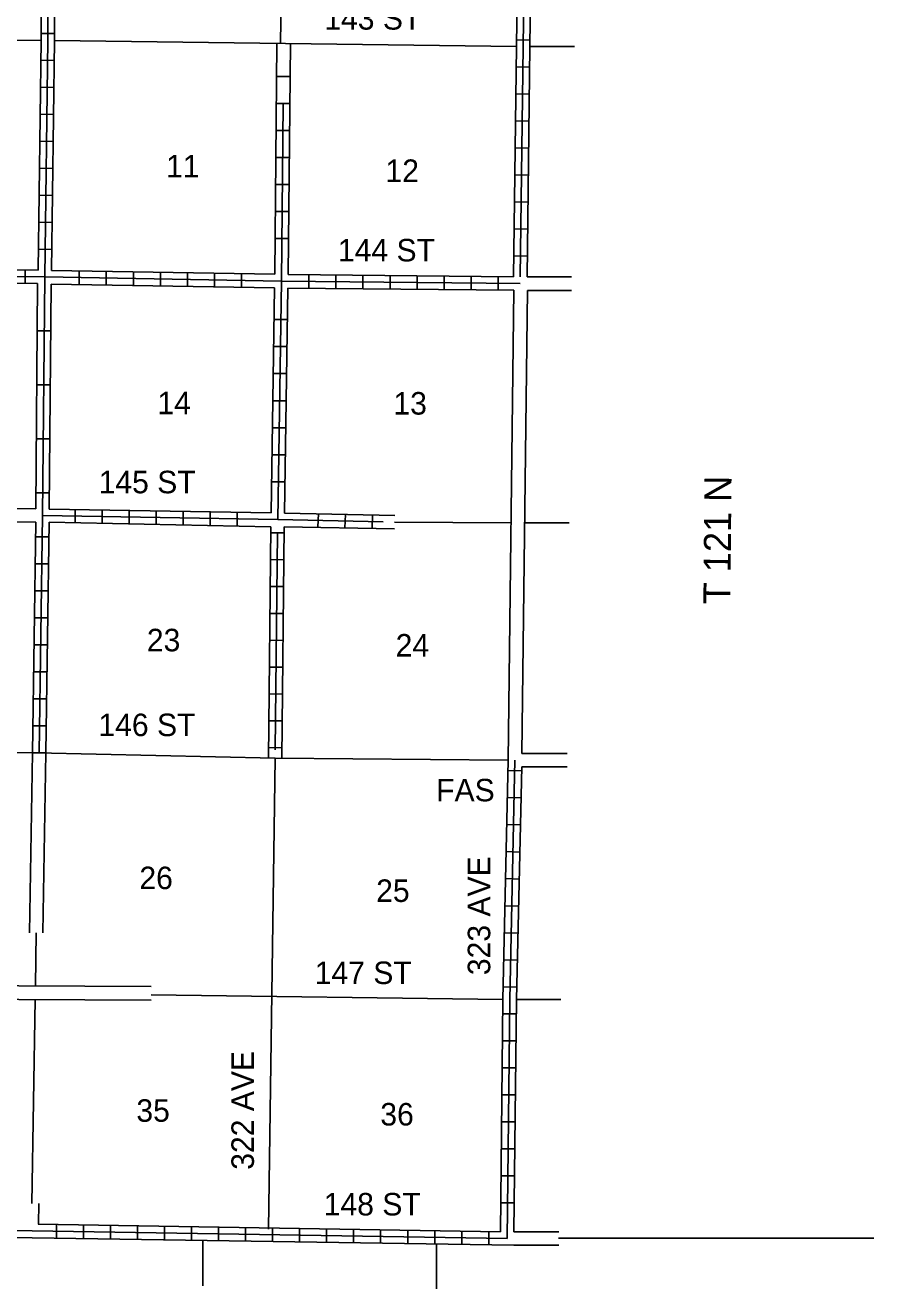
# Model space of a CAD drawing. Extents: x 1123232 to 1640442, y 16348238 to 16784707.
# Drawn here: x 1447172 to 1466014, y 16437497 to 16465561 of the extents above; entities that cross this region are included whole.
import ezdxf

# ---------------------------------------------------------------- set-up
doc = ezdxf.new("R2010")
doc.units = 0
for name, color, linetype in [('L11', 7, 'Continuous'), ('L13', 7, 'Continuous'), ('L14', 7, 'Continuous'), ('L21', 7, 'Continuous'), ('L30', 7, 'Continuous'), ('L4', 7, 'Continuous'), ('L54', 7, 'Continuous'), ('L55', 7, 'Continuous'), ('L8', 7, 'Continuous'), ('L9', 7, 'Continuous')]:
    doc.layers.add(name, color=color, linetype=linetype)

msp = doc.modelspace()

# ---------------------------------------------------------------- linework, layer by layer
at = {"layer": 'L11'}
for points in [[(1457895, 16449238), (1458024, 16459673)], [(1458197, 16449388), (1458324, 16459672)], [(1442400, 16454863), (1447407, 16454822)], [(1442395, 16454563), (1447404, 16454522)], [(1447331, 16449397), (1447266, 16445403)], [(1447631, 16449397), (1447566, 16445403)], [(1449966, 16444209), (1442607, 16444244)], [(1449966, 16443909), (1442608, 16443944)], [(1447470, 16439390), (1447464, 16438930)]]:
    msp.add_lwpolyline(points, dxfattribs=at)
at = {"layer": 'L13'}
msp.add_line((1452722, 16449280), (1452572, 16438822), dxfattribs=at)
for points in [[(1453214, 16491430), (1452842, 16465157)], [(1442506, 16465280), (1447522, 16465222)], [(1447824, 16465225), (1458080, 16465088)], [(1455374, 16454520), (1457960, 16454506)], [(1447416, 16445403), (1447397, 16444221)], [(1447392, 16443921), (1447319, 16439393)], [(1449966, 16444028), (1457780, 16443922)]]:
    msp.add_lwpolyline(points, dxfattribs=at)
at = {"layer": 'L4'}
msp.add_lwpolyline([(1440623, 16438813), (1441664, 16438830), (1442006, 16439230), (1442081, 16444097), (1442164, 16449463), (1447422, 16449397), (1452722, 16449280), (1457895, 16449238)], dxfattribs=at)
at = {"layer": 'L54'}
for p, q in [((1458364, 16465088), (1459372, 16465088)), ((1458314, 16459972), (1459305, 16459972)), ((1458324, 16459672), (1459305, 16459672)), ((1458260, 16454505), (1459247, 16454505)), ((1458197, 16449388), (1459205, 16449388)), ((1458197, 16449088), (1459205, 16449088)), ((1458089, 16443922), (1459064, 16443922)), ((1458022, 16438763), (1459022, 16438763)), ((1459014, 16438622), (1466014, 16438622)), ((1458022, 16438463), (1459022, 16438463))]:
    msp.add_line(p, q, dxfattribs=at)
at = {"layer": 'L55'}
for p, q in [((1451114, 16438555), (1451114, 16437563)), ((1456305, 16438488), (1456305, 16437497))]:
    msp.add_line(p, q, dxfattribs=at)
at = {"layer": 'L8'}
for p, q in [((1447531, 16465380), (1447831, 16465380)), ((1458080, 16465238), (1458380, 16465230)), ((1447514, 16464788), (1447814, 16464780)), ((1458072, 16464638), (1458372, 16464630)), ((1452747, 16464422), (1453047, 16464422)), ((1447506, 16464188), (1447806, 16464180)), ((1452747, 16463822), (1453047, 16463822)), ((1458064, 16464038), (1458364, 16464030)), ((1447497, 16463588), (1447797, 16463580)), ((1452739, 16463222), (1453039, 16463222)), ((1458055, 16463438), (1458355, 16463430)), ((1447497, 16462988), (1447797, 16462980)), ((1458047, 16462838), (1458347, 16462830)), ((1447489, 16462388), (1447789, 16462380)), ((1452739, 16462622), (1453039, 16462622)), ((1458047, 16462238), (1458347, 16462230)), ((1452731, 16462022), (1453031, 16462022)), ((1447481, 16461788), (1447781, 16461780)), ((1458039, 16461638), (1458339, 16461630)), ((1452731, 16461422), (1453031, 16461422)), ((1447472, 16461188), (1447772, 16461180)), ((1458030, 16461038), (1458330, 16461030)), ((1452722, 16460822), (1453022, 16460822)), ((1447464, 16460588), (1447764, 16460580)), ((1458022, 16460438), (1458322, 16460430)), ((1447172, 16459830), (1447172, 16460130)), ((1448372, 16459805), (1448372, 16460105)), ((1448972, 16459797), (1448972, 16460097)), ((1449572, 16459788), (1449572, 16460088)), ((1450172, 16459780), (1450172, 16460080)), ((1450772, 16459763), (1450772, 16460063)), ((1451372, 16459755), (1451372, 16460055)), ((1451972, 16459747), (1451972, 16460047)), ((1453472, 16459730), (1453472, 16460030)), ((1454072, 16459722), (1454072, 16460022)), ((1454672, 16459713), (1454672, 16460013)), ((1455272, 16459705), (1455272, 16460005)), ((1455872, 16459697), (1455872, 16459997)), ((1456472, 16459697), (1456472, 16459997)), ((1457072, 16459688), (1457072, 16459988)), ((1457672, 16459680), (1457672, 16459980)), ((1452697, 16459022), (1452997, 16459022)), ((1452689, 16458422), (1452989, 16458422)), ((1452681, 16457822), (1452981, 16457822)), ((1452672, 16457222), (1452972, 16457222)), ((1452664, 16456622), (1452964, 16456622)), ((1452656, 16456022), (1452956, 16456022)), ((1452647, 16455422), (1452947, 16455422)), ((1448281, 16454505), (1448281, 16454805)), ((1448881, 16454497), (1448881, 16454797)), ((1449481, 16454488), (1449481, 16454788)), ((1450081, 16454480), (1450081, 16454780)), ((1450681, 16454463), (1450681, 16454763)), ((1451281, 16454455), (1451281, 16454755)), ((1451881, 16454447), (1451881, 16454747)), ((1453672, 16454413), (1453681, 16454713)), ((1454272, 16454397), (1454281, 16454697)), ((1454872, 16454388), (1454881, 16454688)), ((1452920, 16454285), (1452622, 16454288)), ((1447697, 16454197), (1447397, 16454197)), ((1452914, 16453688), (1452616, 16453691)), ((1447689, 16453597), (1447389, 16453597)), ((1447681, 16452997), (1447381, 16452997)), ((1452908, 16453091), (1452610, 16453094)), ((1447672, 16452397), (1447372, 16452397)), ((1452903, 16452495), (1452604, 16452498)), ((1447664, 16451797), (1447364, 16451797)), ((1452897, 16451898), (1452599, 16451901)), ((1447656, 16451197), (1447356, 16451197)), ((1452891, 16451302), (1452593, 16451305)), ((1447647, 16450597), (1447347, 16450597)), ((1452885, 16450705), (1452587, 16450708)), ((1452879, 16450109), (1452581, 16450111)), ((1447639, 16449997), (1447339, 16449997)), ((1452874, 16449512), (1452575, 16449515)), ((1447631, 16449397), (1447331, 16449397)), ((1458189, 16448997), (1457889, 16449005)), ((1458180, 16448397), (1457880, 16448405)), ((1458164, 16447797), (1457864, 16447805)), ((1458155, 16447197), (1457855, 16447205)), ((1458139, 16446597), (1457839, 16446605)), ((1458122, 16445997), (1457822, 16446005)), ((1458114, 16445397), (1457814, 16445405)), ((1458097, 16444797), (1457797, 16444805)), ((1458089, 16444197), (1457789, 16444205)), ((1458080, 16443605), (1457780, 16443605)), ((1458072, 16443005), (1457772, 16443005)), ((1458064, 16442405), (1457764, 16442405)), ((1458055, 16441805), (1457755, 16441805)), ((1458047, 16441205), (1457747, 16441205)), ((1458047, 16440605), (1457747, 16440605)), ((1458039, 16440005), (1457739, 16440005)), ((1458030, 16439405), (1457730, 16439405)), ((1447864, 16438622), (1447864, 16438922)), ((1448464, 16438613), (1448464, 16438913)), ((1449064, 16438605), (1449064, 16438905)), ((1449664, 16438597), (1449664, 16438897)), ((1450264, 16438580), (1450264, 16438880)), ((1450864, 16438572), (1450864, 16438872)), ((1451464, 16438563), (1451464, 16438863)), ((1452064, 16438555), (1452064, 16438855)), ((1452664, 16438547), (1452664, 16438847)), ((1453264, 16438538), (1453264, 16438838)), ((1453864, 16438530), (1453864, 16438830)), ((1454464, 16438513), (1454464, 16438813)), ((1455064, 16438505), (1455064, 16438805)), ((1455664, 16438497), (1455664, 16438797)), ((1456264, 16438488), (1456264, 16438788)), ((1456864, 16438480), (1456864, 16438780)), ((1457464, 16438472), (1457464, 16438772))]:
    msp.add_line(p, q, dxfattribs=at)
for points in [[(1458014, 16459972), (1458080, 16465088), (1458130, 16469113), (1458380, 16469738), (1458555, 16471088), (1458530, 16471605), (1458230, 16472630), (1458222, 16475647), (1458339, 16491380)], [(1458164, 16459972), (1458230, 16465088), (1458280, 16469080), (1458530, 16469697), (1458705, 16471080), (1458680, 16471630), (1458380, 16472655), (1458372, 16475647), (1458489, 16491530)], [(1458314, 16459972), (1458380, 16465088), (1458430, 16469047), (1458680, 16469655), (1458855, 16471072), (1458830, 16471655), (1458530, 16472680), (1458522, 16475497)], [(1437173, 16470663), (1442448, 16470572), (1447706, 16470447), (1447672, 16465230), (1447606, 16459972)], [(1447531, 16466772), (1447522, 16465230), (1447456, 16460122)], [(1447831, 16466772), (1447821, 16465225)], [(1447824, 16465225), (1447756, 16460113)], [(1452714, 16460030), (1452757, 16465159)], [(1453014, 16460022), (1453064, 16465155)], [(1452781, 16454580), (1452864, 16459880), (1452897, 16463822)], [(1442473, 16460172), (1447456, 16460122)], [(1447756, 16460113), (1452714, 16460030)], [(1437073, 16459663), (1437389, 16459880), (1437981, 16460080), (1442314, 16460030), (1447606, 16459972), (1452864, 16459880), (1458164, 16459822)], [(1442481, 16459872), (1447447, 16459822)], [(1453014, 16460022), (1458014, 16459972)], [(1447747, 16459813), (1452706, 16459730)], [(1452631, 16454730), (1452706, 16459730)], [(1452931, 16454722), (1453006, 16459722)], [(1453006, 16459722), (1458024, 16459673)], [(1447706, 16454813), (1452631, 16454730)], [(1447331, 16449397), (1447404, 16454522)], [(1447481, 16449397), (1447556, 16454672), (1452781, 16454580), (1455122, 16454530)], [(1447631, 16449397), (1447706, 16454522), (1452622, 16454422)], [(1452931, 16454722), (1455379, 16454675)], [(1452622, 16454422), (1452572, 16449280)], [(1452771, 16454286), (1452724, 16449468)], [(1452922, 16454422), (1452872, 16449280)], [(1452922, 16454422), (1455369, 16454375)], [(1458047, 16449238), (1457930, 16443922), (1457872, 16438613), (1447322, 16438780), (1441264, 16438855)], [(1457897, 16449238), (1457780, 16443922), (1457722, 16438763), (1447456, 16438930)], [(1458197, 16449088), (1458080, 16443922), (1458022, 16438763)], [(1458022, 16438463), (1447322, 16438630), (1445439, 16438652)]]:
    msp.add_lwpolyline(points, dxfattribs=at)
at = {"layer": 'L9'}
for p, q in [((1447447, 16458772), (1447747, 16458772)), ((1447431, 16457572), (1447731, 16457572)), ((1447422, 16456372), (1447722, 16456372)), ((1447414, 16455172), (1447714, 16455172))]:
    msp.add_line(p, q, dxfattribs=at)
for points in [[(1447556, 16454672), (1447606, 16459972)], [(1447407, 16454822), (1447447, 16459822)], [(1447706, 16454813), (1447747, 16459813)]]:
    msp.add_lwpolyline(points, dxfattribs=at)

# ---------------------------------------------------------------- texts
at = {"layer": 'L14'}
for s, p in [('11', (1450297, 16462180)), ('12', (1455172, 16462080)), ('14', (1450106, 16456922)), ('13', (1455347, 16456913)), ('23', (1449872, 16451655)), ('24', (1455397, 16451538)), ('26', (1449706, 16446372)), ('25', (1454964, 16446088)), ('35', (1449639, 16441205)), ('36', (1455056, 16441122))]:
    msp.add_text(s, height=500, rotation=0, dxfattribs=at).set_placement(p)
at = {"layer": 'L21'}
msp.add_text('FAS', height=500, rotation=0, dxfattribs=at).set_placement((1456297, 16448322))
at = {"layer": 'L30'}
for s, rotation, p in [('143 ST', 0, (1453812, 16465464)), ('144 ST', 0, (1454115, 16460315)), ('145 ST', 0, (1448801, 16455165)), ('146 ST', 0, (1448796, 16449771)), ('323 AVE', 90, (1457498, 16444462)), ('147 ST', 0, (1453599, 16444264)), ('322 AVE', 90, (1452250, 16440139)), ('148 ST', 0, (1453799, 16439124))]:
    msp.add_text(s, height=500, rotation=rotation, dxfattribs=at).set_placement(p)
at = {"layer": 'L54'}
msp.add_text('T 121 N', height=600, rotation=89.4728, dxfattribs=at).set_placement((1462830, 16452697))

doc.saveas('drawing.dxf')
